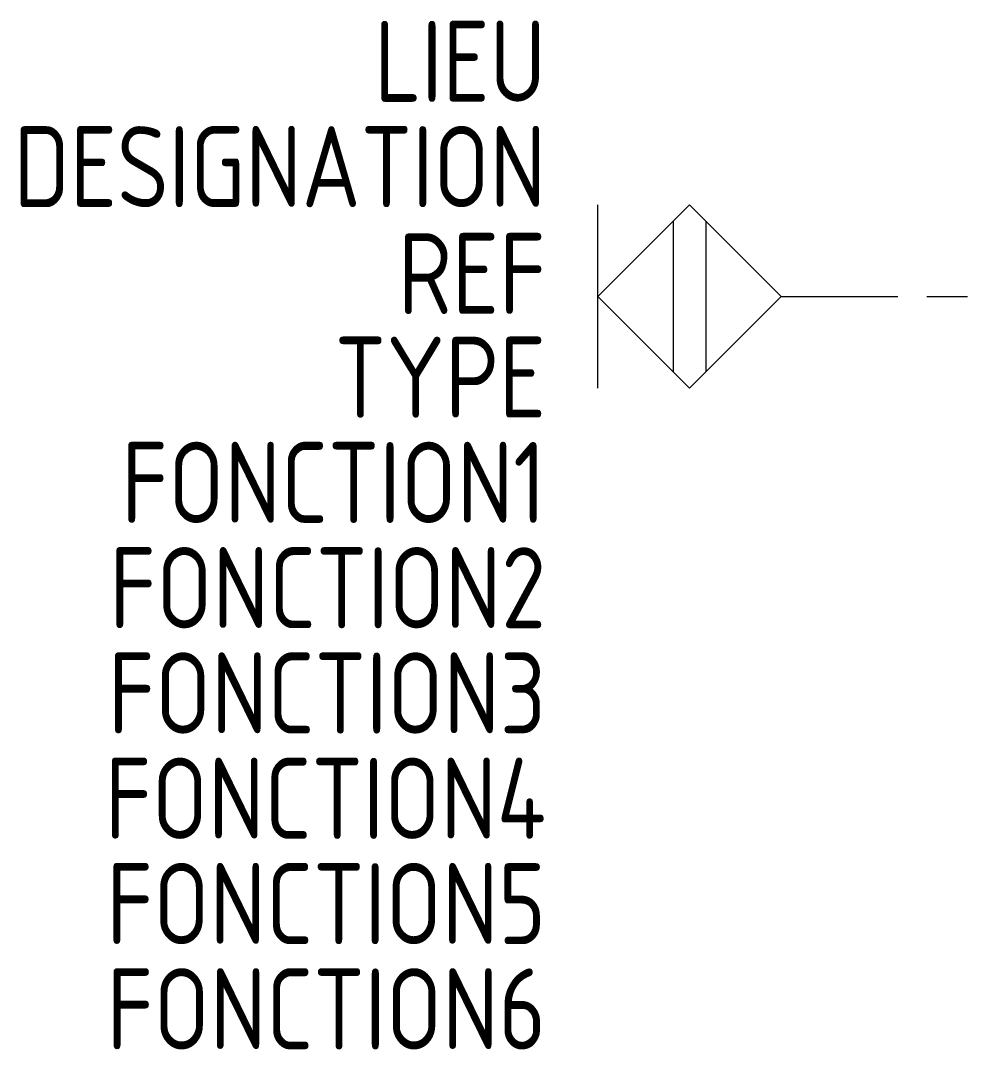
# Model space of a CAD drawing. Extents: x -1613.9 to -1584.6, y -902.8 to -871.1.
import ezdxf
from ezdxf.enums import TextEntityAlignment as Align

# ---------------------------------------------------------------- set-up
doc = ezdxf.new("R2010")
doc.units = 0
doc.linetypes.add('ACAD_ISO02W100', pattern=[15, 12, -3])
for name, color, linetype in [('SYMB_FIL', 3, 'CONTINUOUS'), ('SYMB_LIAISON', 1, 'ACAD_ISO02W100'), ('SYMB_REF_CONTACT', 2, 'CONTINUOUS'), ('SYMB_TXT_NOM', 3, 'CONTINUOUS')]:
    doc.layers.add(name, color=color, linetype=linetype)
doc.styles.add('NET2_5', font='isocp.shx', dxfattribs={"width": 0.9, "height": 2.5})

msp = doc.modelspace()

# ---------------------------------------------------------------- linework, layer by layer
at = {"layer": 'SYMB_FIL'}
for p, q in [((-1596.041, -882.422), (-1596.041, -876.765)), ((-1593.712, -877.265), (-1593.712, -881.922)), ((-1592.712, -877.265), (-1592.712, -881.922))]:
    msp.add_line(p, q, dxfattribs=at)
msp.add_lwpolyline([(-1593.212, -882.422), (-1590.384, -879.593), (-1593.212, -876.765), (-1596.041, -879.593)], close=True, dxfattribs=at)
at = {"layer": 'SYMB_LIAISON', "ltscale": 0.3}
msp.add_line((-1590.384, -879.593), (-1584.634, -879.593), dxfattribs=at)

# ---------------------------------------------------------------- texts
at = {"layer": 'SYMB_REF_CONTACT', "style": 'NET2_5', "width": 0.9, "flags": 8}
msp.add_attdef('REF', text='', height=2.5, dxfattribs=at).set_placement((-1597.641, -880.137), align=Align.RIGHT)
at = {"layer": 'SYMB_TXT_NOM', "style": 'NET2_5', "width": 0.9, "flags": 8}
for tag, text, p in [('LIEU', '', (-1597.641, -873.587)), ('DESIGNATION', 'S?', (-1597.641, -876.837)), ('TYPE', '', (-1597.641, -883.337)), ('FONCTION1', '', (-1597.641, -886.587)), ('FONCTION2', '', (-1597.641, -889.837)), ('FONCTION3', '', (-1597.641, -893.087)), ('FONCTION4', '', (-1597.641, -896.337)), ('FONCTION5', '', (-1597.641, -899.587)), ('FONCTION6', '', (-1597.641, -902.837))]:
    msp.add_attdef(tag, text=text, height=2.5, dxfattribs=at).set_placement(p, align=Align.RIGHT)

doc.saveas('drawing.dxf')
